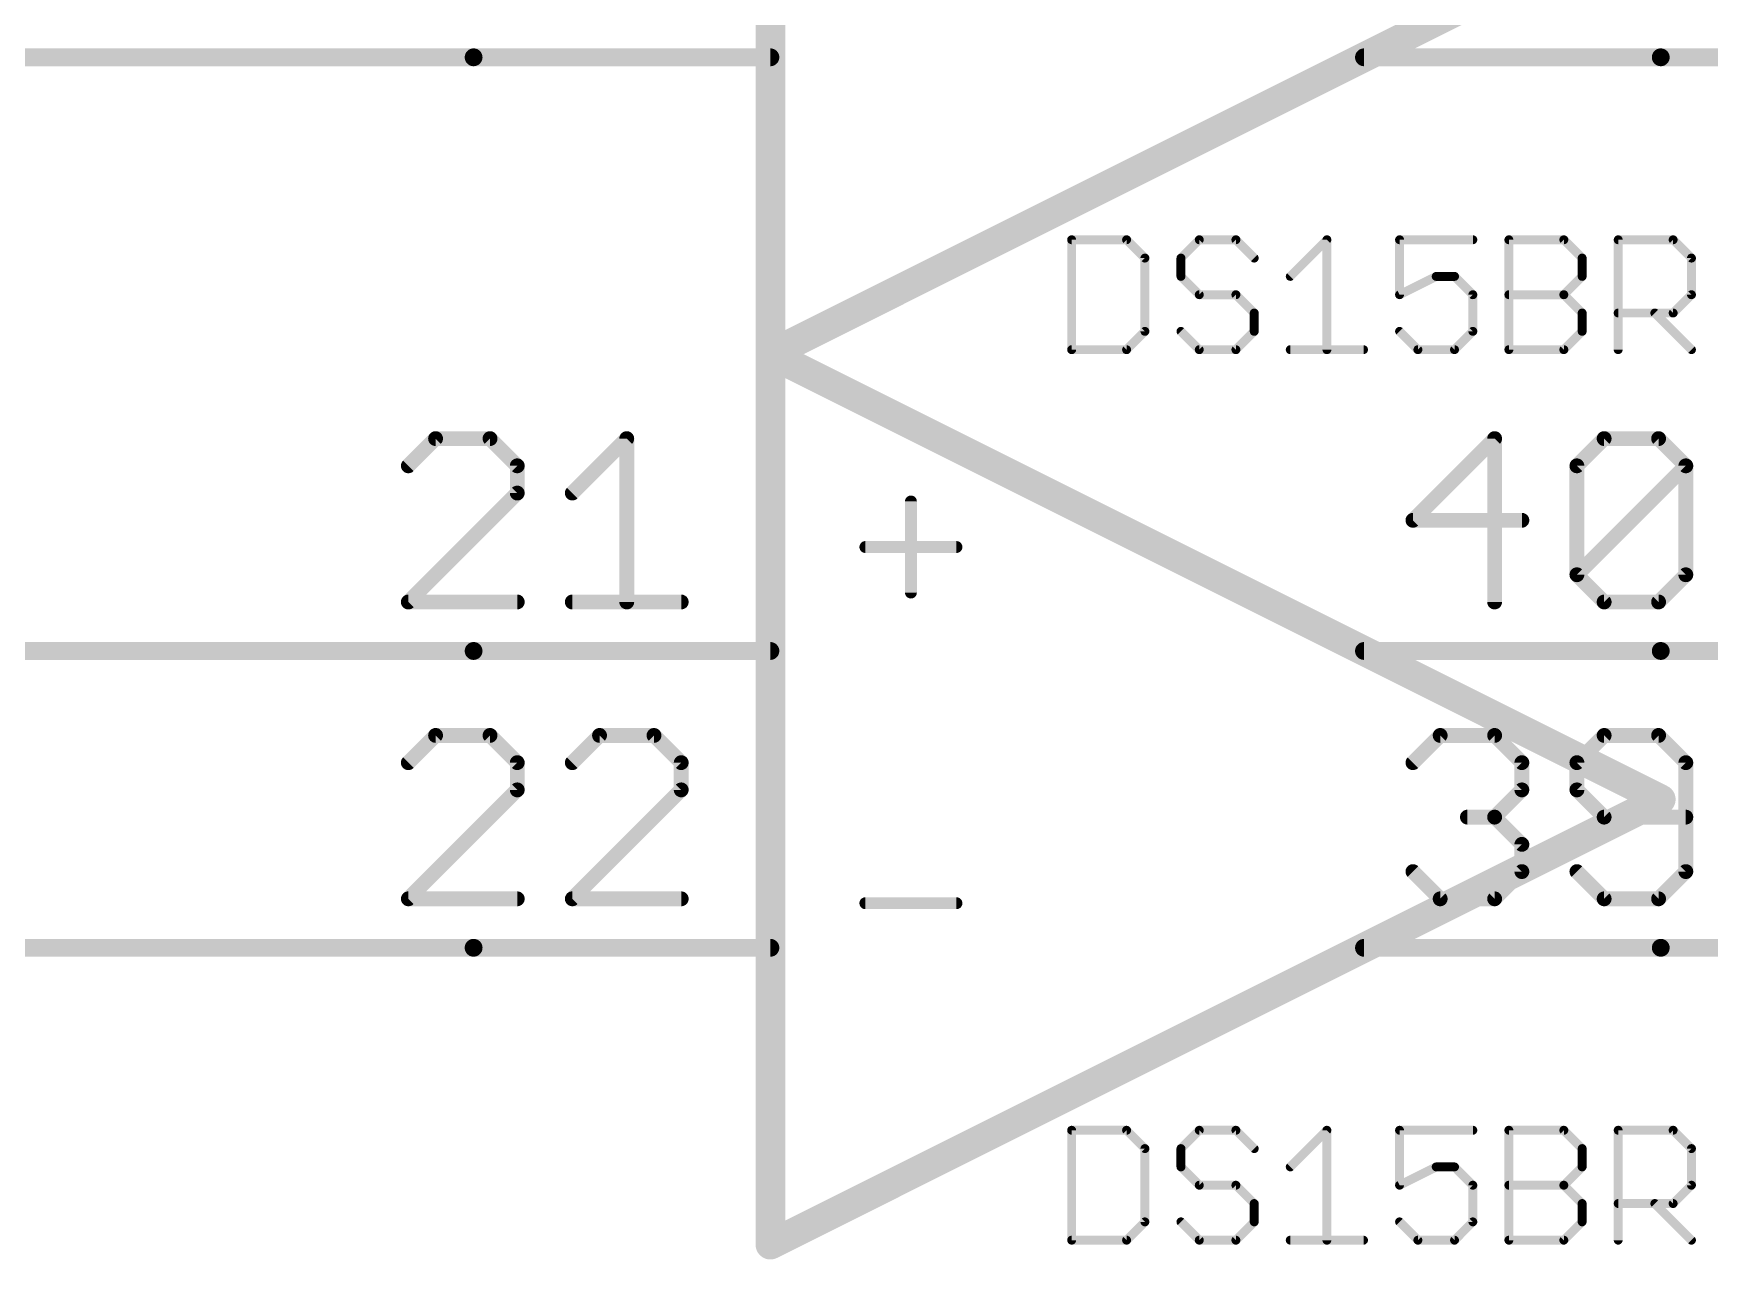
# Model space of a CAD drawing. Extents: x -72 to 265, y -97 to 216.
# Drawn here: x 8.93 to 23.28, y -61.09 to -50.6 of the extents above; entities that cross this region are included whole.
import ezdxf

# ---------------------------------------------------------------- set-up
doc = ezdxf.new("R2010")
doc.units = 0
for name, color, linetype in [('91', 94, 'CONTINUOUS'), ('94', 14, 'CONTINUOUS'), ('95', 251, 'CONTINUOUS'), ('96', 251, 'CONTINUOUS')]:
    doc.layers.add(name, color=color, linetype=linetype)

msp = doc.modelspace()

# ---------------------------------------------------------------- linework, layer by layer
at = {"layer": '91', "const_width": 0.1524}
for points in [[(12.7, -50.8), (5.08, -50.8)], [(35.56, -50.8), (22.86, -50.8)], [(12.7, -55.88), (5.08, -55.88)], [(35.56, -55.88), (22.86, -55.88)], [(12.7, -58.42), (5.08, -58.42)], [(35.56, -58.42), (22.86, -58.42)]]:
    msp.add_lwpolyline(points, dxfattribs=at)
at = {"layer": '91', "const_width": 0.0762}
for points in [[(12.7, -50.8381, 1), (12.7, -50.7619)], [(22.86, -50.7619, 1), (22.86, -50.8381)], [(12.7, -55.9181, 1), (12.7, -55.8419)], [(22.86, -55.8419, 1), (22.86, -55.9181)], [(12.7, -58.4581, 1), (12.7, -58.3819)], [(22.86, -58.3819, 1), (22.86, -58.4581)]]:
    msp.add_lwpolyline(points, format="xyb", dxfattribs=at)
at = {"layer": '94'}
for points, const_width in [([(15.24, -45.72), (15.24, -53.34)], 0.254), ([(15.24, -53.34), (22.86, -49.53)], 0.254), ([(12.7, -50.8), (15.24, -50.8)], 0.1524), ([(22.86, -50.8), (20.32, -50.8)], 0.1524), ([(15.24, -53.34), (15.24, -60.96)], 0.254), ([(22.86, -57.15), (15.24, -53.34)], 0.254), ([(12.7, -55.88), (15.24, -55.88)], 0.1524), ([(22.86, -55.88), (20.32, -55.88)], 0.1524), ([(15.24, -60.96), (22.86, -57.15)], 0.254), ([(12.7, -58.42), (15.24, -58.42)], 0.1524), ([(22.86, -58.42), (20.32, -58.42)], 0.1524)]:
    msp.add_lwpolyline(points, dxfattribs=dict(at, const_width=const_width))
for points, const_width in [([(12.7, -50.7619, 1), (12.7, -50.8381)], 0.0762), ([(15.24, -50.8381, 1), (15.24, -50.7619)], 0.0762), ([(20.32, -50.7619, 1), (20.32, -50.8381)], 0.0762), ([(22.86, -50.8381, 1), (22.86, -50.7619)], 0.0762), ([(15.3035, -53.34, 1), (15.1765, -53.34)], 0.127), ([(15.2684, -53.2832, 1), (15.2116, -53.3968)], 0.127), ([(15.2116, -53.2832, 1), (15.2684, -53.3968)], 0.127), ([(15.1765, -53.34, 1), (15.3035, -53.34)], 0.127), ([(12.7, -55.8419, 1), (12.7, -55.9181)], 0.0762), ([(15.24, -55.9181, 1), (15.24, -55.8419)], 0.0762), ([(20.32, -55.8419, 1), (20.32, -55.9181)], 0.0762), ([(22.86, -55.9181, 1), (22.86, -55.8419)], 0.0762), ([(22.8884, -57.2068, 1), (22.8316, -57.0932)], 0.127), ([(22.8316, -57.2068, 1), (22.8884, -57.0932)], 0.127), ([(12.7, -58.3819, 1), (12.7, -58.4581)], 0.0762), ([(15.24, -58.4581, 1), (15.24, -58.3819)], 0.0762), ([(20.32, -58.3819, 1), (20.32, -58.4581)], 0.0762), ([(22.86, -58.4581, 1), (22.86, -58.3819)], 0.0762), ([(15.2116, -60.9032, 1), (15.2684, -61.0168)], 0.127), ([(15.1765, -60.96, 1), (15.3035, -60.96)], 0.127)]:
    msp.add_lwpolyline(points, format="xyb", dxfattribs=dict(at, const_width=const_width))
at = {"layer": '95', "const_width": 0.127}
for points in [[(12.3744, -54.0627), (12.1413, -54.2957)], [(12.8404, -54.0627), (12.3744, -54.0627)], [(13.0735, -54.2957), (12.8404, -54.0627)], [(13.5446, -54.5288), (14.0107, -54.0627)], [(14.0107, -54.0627), (14.0107, -55.4609)], [(21.4382, -54.0627), (20.7391, -54.7618)], [(21.4382, -55.4609), (21.4382, -54.0627)], [(22.1424, -54.2957), (22.3754, -54.0627)], [(22.3754, -54.0627), (22.8415, -54.0627)], [(22.8415, -54.0627), (23.0745, -54.2957)], [(13.0735, -54.5288), (13.0735, -54.2957)], [(22.1424, -55.2279), (22.1424, -54.2957)], [(22.1424, -55.2279), (23.0745, -54.2957)], [(23.0745, -54.2957), (23.0745, -55.2279)], [(12.1413, -55.4609), (13.0735, -54.5288)], [(20.7391, -54.7618), (21.6712, -54.7618)], [(22.3754, -55.4609), (22.1424, -55.2279)], [(23.0745, -55.2279), (22.8415, -55.4609)], [(13.0735, -55.4609), (12.1413, -55.4609)], [(13.5446, -55.4609), (14.4768, -55.4609)], [(22.8415, -55.4609), (22.3754, -55.4609)], [(12.3744, -56.6027), (12.1413, -56.8357)], [(12.8404, -56.6027), (12.3744, -56.6027)], [(13.0735, -56.8357), (12.8404, -56.6027)], [(13.7777, -56.6027), (13.5446, -56.8357)], [(14.2437, -56.6027), (13.7777, -56.6027)], [(14.4768, -56.8357), (14.2437, -56.6027)], [(20.7391, -56.8357), (20.9721, -56.6027)], [(20.9721, -56.6027), (21.4382, -56.6027)], [(21.4382, -56.6027), (21.6712, -56.8357)], [(22.3754, -56.6027), (22.1424, -56.8357)], [(22.8415, -56.6027), (22.3754, -56.6027)], [(23.0745, -56.8357), (22.8415, -56.6027)], [(13.0735, -57.0688), (13.0735, -56.8357)], [(14.4768, -57.0688), (14.4768, -56.8357)], [(21.6712, -56.8357), (21.6712, -57.0688)], [(22.1424, -56.8357), (22.1424, -57.0688)], [(23.0745, -57.7679), (23.0745, -56.8357)], [(12.1413, -58.0009), (13.0735, -57.0688)], [(13.5446, -58.0009), (14.4768, -57.0688)], [(21.6712, -57.0688), (21.4382, -57.3018)], [(22.1424, -57.0688), (22.3754, -57.3018)], [(21.4382, -57.3018), (21.2052, -57.3018)], [(21.4382, -57.3018), (21.6712, -57.5348)], [(22.3754, -57.3018), (23.0745, -57.3018)], [(21.6712, -57.5348), (21.6712, -57.7679)], [(20.9721, -58.0009), (20.7391, -57.7679)], [(21.6712, -57.7679), (21.4382, -58.0009)], [(22.1424, -57.7679), (22.3754, -58.0009)], [(22.8415, -58.0009), (23.0745, -57.7679)], [(13.0735, -58.0009), (12.1413, -58.0009)], [(14.4768, -58.0009), (13.5446, -58.0009)], [(21.4382, -58.0009), (20.9721, -58.0009)], [(22.3754, -58.0009), (22.8415, -58.0009)]]:
    msp.add_lwpolyline(points, dxfattribs=at)
at = {"layer": '95', "const_width": 0.0635}
for points in [[(12.3744, -54.031, 1), (12.3744, -54.0945)], [(12.3968, -54.0852, 1), (12.3519, -54.0403)], [(12.8629, -54.0403, 1), (12.818, -54.0852)], [(12.8404, -54.0945, 1), (12.8404, -54.031)], [(14.0424, -54.0627, 1), (13.9789, -54.0627)], [(14.0331, -54.0852, 1), (13.9882, -54.0403)], [(21.4699, -54.0627, 1), (21.4064, -54.0627)], [(21.4606, -54.0852, 1), (21.4157, -54.0403)], [(22.3754, -54.031, 1), (22.3754, -54.0945)], [(22.3979, -54.0852, 1), (22.353, -54.0403)], [(22.8639, -54.0403, 1), (22.819, -54.0852)], [(22.8415, -54.0945, 1), (22.8415, -54.031)], [(12.1189, -54.2733, 1), (12.1638, -54.3182)], [(13.1052, -54.2957, 1), (13.0417, -54.2957)], [(13.051, -54.3182, 1), (13.0959, -54.2733)], [(22.1741, -54.2957, 1), (22.1106, -54.2957)], [(22.1199, -54.2733, 1), (22.1648, -54.3182)], [(23.1063, -54.2957, 1), (23.0428, -54.2957)], [(23.097, -54.3182, 1), (23.0521, -54.2733)], [(23.0521, -54.3182, 1), (23.097, -54.2733)], [(13.0417, -54.5288, 1), (13.1052, -54.5288)], [(13.0959, -54.5512, 1), (13.051, -54.5063)], [(13.5222, -54.5063, 1), (13.5671, -54.5512)], [(20.7391, -54.7301, 1), (20.7391, -54.7936)], [(20.7166, -54.7394, 1), (20.7616, -54.7843)], [(21.6712, -54.7936, 1), (21.6712, -54.7301)], [(22.1648, -55.2054, 1), (22.1199, -55.2503)], [(22.1199, -55.2054, 1), (22.1648, -55.2503)], [(22.1106, -55.2279, 1), (22.1741, -55.2279)], [(23.0428, -55.2279, 1), (23.1063, -55.2279)], [(23.097, -55.2503, 1), (23.0521, -55.2054)], [(12.1413, -55.4291, 1), (12.1413, -55.4927)], [(12.1189, -55.4384, 1), (12.1638, -55.4834)], [(13.0735, -55.4927, 1), (13.0735, -55.4291)], [(13.5446, -55.4291, 1), (13.5446, -55.4927)], [(13.9789, -55.4609, 1), (14.0424, -55.4609)], [(14.4768, -55.4927, 1), (14.4768, -55.4291)], [(21.4064, -55.4609, 1), (21.4699, -55.4609)], [(22.3754, -55.4291, 1), (22.3754, -55.4927)], [(22.353, -55.4834, 1), (22.3979, -55.4384)], [(22.819, -55.4384, 1), (22.8639, -55.4834)], [(22.8415, -55.4927, 1), (22.8415, -55.4291)], [(12.3744, -56.571, 1), (12.3744, -56.6345)], [(12.3968, -56.6252, 1), (12.3519, -56.5803)], [(12.8629, -56.5803, 1), (12.818, -56.6252)], [(12.8404, -56.6345, 1), (12.8404, -56.571)], [(13.7777, -56.571, 1), (13.7777, -56.6345)], [(13.8001, -56.6252, 1), (13.7552, -56.5803)], [(14.2662, -56.5803, 1), (14.2213, -56.6252)], [(14.2437, -56.6345, 1), (14.2437, -56.571)], [(20.9721, -56.571, 1), (20.9721, -56.6345)], [(20.9946, -56.6252, 1), (20.9497, -56.5803)], [(21.4606, -56.5803, 1), (21.4157, -56.6252)], [(21.4382, -56.6345, 1), (21.4382, -56.571)], [(22.3754, -56.571, 1), (22.3754, -56.6345)], [(22.3979, -56.6252, 1), (22.353, -56.5803)], [(22.8639, -56.5803, 1), (22.819, -56.6252)], [(22.8415, -56.6345, 1), (22.8415, -56.571)], [(12.1189, -56.8133, 1), (12.1638, -56.8582)], [(13.1052, -56.8357, 1), (13.0417, -56.8357)], [(13.051, -56.8582, 1), (13.0959, -56.8133)], [(13.5222, -56.8133, 1), (13.5671, -56.8582)], [(14.5085, -56.8357, 1), (14.445, -56.8357)], [(14.4543, -56.8582, 1), (14.4992, -56.8133)], [(20.7166, -56.8133, 1), (20.7616, -56.8582)], [(21.703, -56.8357, 1), (21.6395, -56.8357)], [(21.6488, -56.8582, 1), (21.6937, -56.8133)], [(22.1741, -56.8357, 1), (22.1106, -56.8357)], [(22.1199, -56.8133, 1), (22.1648, -56.8582)], [(23.1063, -56.8357, 1), (23.0428, -56.8357)], [(23.0521, -56.8582, 1), (23.097, -56.8133)], [(13.0417, -57.0688, 1), (13.1052, -57.0688)], [(13.0959, -57.0912, 1), (13.051, -57.0463)], [(14.445, -57.0688, 1), (14.5085, -57.0688)], [(14.4992, -57.0912, 1), (14.4543, -57.0463)], [(21.6395, -57.0688, 1), (21.703, -57.0688)], [(21.6937, -57.0912, 1), (21.6488, -57.0463)], [(22.1648, -57.0463, 1), (22.1199, -57.0912)], [(22.1106, -57.0688, 1), (22.1741, -57.0688)], [(21.2052, -57.2701, 1), (21.2052, -57.3336)], [(21.4606, -57.2794, 1), (21.4157, -57.3243)], [(21.4157, -57.2794, 1), (21.4606, -57.3243)], [(21.4382, -57.3336, 1), (21.4382, -57.2701)], [(22.3754, -57.2701, 1), (22.3754, -57.3336)], [(22.353, -57.3243, 1), (22.3979, -57.2794)], [(23.0745, -57.3336, 1), (23.0745, -57.2701)], [(21.703, -57.5348, 1), (21.6395, -57.5348)], [(21.6488, -57.5573, 1), (21.6937, -57.5124)], [(20.7616, -57.7454, 1), (20.7166, -57.7903)], [(21.6395, -57.7679, 1), (21.703, -57.7679)], [(21.6937, -57.7903, 1), (21.6488, -57.7454)], [(22.1648, -57.7454, 1), (22.1199, -57.7903)], [(23.0428, -57.7679, 1), (23.1063, -57.7679)], [(23.097, -57.7903, 1), (23.0521, -57.7454)], [(12.1413, -57.9691, 1), (12.1413, -58.0327)], [(12.1189, -57.9784, 1), (12.1638, -58.0234)], [(13.0735, -58.0327, 1), (13.0735, -57.9691)], [(13.5446, -57.9691, 1), (13.5446, -58.0327)], [(13.5222, -57.9784, 1), (13.5671, -58.0234)], [(14.4768, -58.0327, 1), (14.4768, -57.9691)], [(20.9721, -57.9691, 1), (20.9721, -58.0327)], [(20.9497, -58.0234, 1), (20.9946, -57.9784)], [(21.4157, -57.9784, 1), (21.4606, -58.0234)], [(21.4382, -58.0327, 1), (21.4382, -57.9691)], [(22.3754, -57.9691, 1), (22.3754, -58.0327)], [(22.353, -58.0234, 1), (22.3979, -57.9784)], [(22.819, -57.9784, 1), (22.8639, -58.0234)], [(22.8415, -58.0327, 1), (22.8415, -57.9691)]]:
    msp.add_lwpolyline(points, format="xyb", dxfattribs=at)
at = {"layer": '96'}
for points, const_width in [([(17.8181, -52.3422, 1), (17.8181, -52.3803)], 0.0381), ([(17.8372, -52.3613, 1), (17.7991, -52.3613)], 0.0381), ([(18.3019, -52.3478, 1), (18.2749, -52.3748)], 0.0381), ([(18.2884, -52.3803, 1), (18.2884, -52.3422)], 0.0381), ([(18.9104, -52.3422, 1), (18.9104, -52.3803)], 0.0381), ([(18.9239, -52.3748, 1), (18.8969, -52.3478)], 0.0381), ([(19.2374, -52.3478, 1), (19.2104, -52.3748)], 0.0381), ([(19.2239, -52.3803, 1), (19.2239, -52.3422)], 0.0381), ([(20.0217, -52.3613, 1), (19.9836, -52.3613)], 0.0381), ([(20.0161, -52.3748, 1), (19.9892, -52.3478)], 0.0381), ([(20.6437, -52.3613, 1), (20.6056, -52.3613)], 0.0381), ([(20.6247, -52.3422, 1), (20.6247, -52.3803)], 0.0381), ([(21.2517, -52.3803, 1), (21.2517, -52.3422)], 0.0381), ([(21.5602, -52.3422, 1), (21.5602, -52.3803)], 0.0381), ([(21.5792, -52.3613, 1), (21.5411, -52.3613)], 0.0381), ([(22.0439, -52.3478, 1), (22.017, -52.3748)], 0.0381), ([(22.0305, -52.3803, 1), (22.0305, -52.3422)], 0.0381), ([(22.4957, -52.3422, 1), (22.4957, -52.3803)], 0.0381), ([(22.5147, -52.3613, 1), (22.4766, -52.3613)], 0.0381), ([(22.9795, -52.3478, 1), (22.9525, -52.3748)], 0.0381), ([(22.966, -52.3803, 1), (22.966, -52.3422)], 0.0381), ([(18.4642, -52.5181, 1), (18.4261, -52.5181)], 0.0381), ([(18.4317, -52.5315, 1), (18.4586, -52.5046)], 0.0381), ([(18.7401, -52.5046, 1), (18.7671, -52.5315)], 0.0381), ([(18.7727, -52.5181, 1), (18.7346, -52.5181)], 0.0381), ([(19.3672, -52.5315, 1), (19.3942, -52.5046)], 0.0381), ([(22.2063, -52.5181, 1), (22.1682, -52.5181)], 0.0381), ([(22.1738, -52.5315, 1), (22.2007, -52.5046)], 0.0381), ([(23.1418, -52.5181, 1), (23.1037, -52.5181)], 0.0381), ([(23.1093, -52.5315, 1), (23.1362, -52.5046)], 0.0381), ([(18.7671, -52.6614, 1), (18.7401, -52.6883)], 0.0381), ([(20.9382, -52.6558, 1), (20.9382, -52.6939)], 0.0381), ([(20.9467, -52.6919, 1), (20.9297, -52.6578)], 0.0381), ([(21.1084, -52.6614, 1), (21.0815, -52.6883)], 0.0381), ([(21.095, -52.6939, 1), (21.095, -52.6558)], 0.0381), ([(22.2007, -52.6883, 1), (22.1738, -52.6614)], 0.0381), ([(18.7346, -52.6748, 1), (18.7727, -52.6748)], 0.0381), ([(19.6757, -52.6614, 1), (19.7026, -52.6883)], 0.0381), ([(22.1682, -52.6748, 1), (22.2063, -52.6748)], 0.0381), ([(18.9104, -52.8126, 1), (18.9104, -52.8507)], 0.0381), ([(18.8969, -52.8451, 1), (18.9239, -52.8181)], 0.0381), ([(19.2374, -52.8181, 1), (19.2104, -52.8451)], 0.0381), ([(19.2239, -52.8507, 1), (19.2239, -52.8126)], 0.0381), ([(20.6056, -52.8316, 1), (20.6437, -52.8316)], 0.0381), ([(20.6161, -52.8146, 1), (20.6332, -52.8486)], 0.0381), ([(21.2708, -52.8316, 1), (21.2327, -52.8316)], 0.0381), ([(21.2383, -52.8451, 1), (21.2652, -52.8181)], 0.0381), ([(21.5602, -52.8126, 1), (21.5602, -52.8507)], 0.0381), ([(22.0439, -52.8181, 1), (22.017, -52.8451)], 0.0381), ([(22.017, -52.8181, 1), (22.0439, -52.8451)], 0.0381), ([(22.0305, -52.8507, 1), (22.0305, -52.8126)], 0.0381), ([(23.1037, -52.8316, 1), (23.1418, -52.8316)], 0.0381), ([(23.1362, -52.8451, 1), (23.1093, -52.8181)], 0.0381), ([(19.3997, -52.9884, 1), (19.3616, -52.9884)], 0.0381), ([(19.3672, -53.0018, 1), (19.3942, -52.9749)], 0.0381), ([(22.2063, -52.9884, 1), (22.1682, -52.9884)], 0.0381), ([(22.1738, -53.0018, 1), (22.2007, -52.9749)], 0.0381), ([(22.4957, -52.9693, 1), (22.4957, -53.0074)], 0.0381), ([(22.8227, -52.9749, 1), (22.7958, -53.0018)], 0.0381), ([(22.9525, -52.9749, 1), (22.9795, -53.0018)], 0.0381), ([(22.966, -53.0074, 1), (22.966, -52.9693)], 0.0381), ([(18.4261, -53.1451, 1), (18.4642, -53.1451)], 0.0381), ([(18.4586, -53.1586, 1), (18.4317, -53.1317)], 0.0381), ([(18.7671, -53.1317, 1), (18.7401, -53.1586)], 0.0381), ([(19.3616, -53.1451, 1), (19.3997, -53.1451)], 0.0381), ([(19.3942, -53.1586, 1), (19.3672, -53.1317)], 0.0381), ([(20.6381, -53.1317, 1), (20.6112, -53.1586)], 0.0381), ([(21.2327, -53.1451, 1), (21.2708, -53.1451)], 0.0381), ([(21.2652, -53.1586, 1), (21.2383, -53.1317)], 0.0381), ([(22.1682, -53.1451, 1), (22.2063, -53.1451)], 0.0381), ([(22.2007, -53.1586, 1), (22.1738, -53.1317)], 0.0381), ([(17.8181, -53.2829, 1), (17.8181, -53.321)], 0.0381), ([(17.7991, -53.3019, 1), (17.8372, -53.3019)], 0.0381), ([(18.2749, -53.2884, 1), (18.3019, -53.3154)], 0.0381), ([(18.2884, -53.321, 1), (18.2884, -53.2829)], 0.0381), ([(18.9104, -53.2829, 1), (18.9104, -53.321)], 0.0381), ([(18.8969, -53.3154, 1), (18.9239, -53.2884)], 0.0381), ([(19.2104, -53.2884, 1), (19.2374, -53.3154)], 0.0381), ([(19.2239, -53.321, 1), (19.2239, -53.2829)], 0.0381), ([(19.6891, -53.2829, 1), (19.6891, -53.321)], 0.0381), ([(19.9836, -53.3019, 1), (20.0217, -53.3019)], 0.0381), ([(20.3162, -53.321, 1), (20.3162, -53.2829)], 0.0381), ([(20.7814, -53.2829, 1), (20.7814, -53.321)], 0.0381), ([(20.768, -53.3154, 1), (20.7949, -53.2884)], 0.0381), ([(21.0815, -53.2884, 1), (21.1084, -53.3154)], 0.0381), ([(21.095, -53.321, 1), (21.095, -53.2829)], 0.0381), ([(21.5602, -53.2829, 1), (21.5602, -53.321)], 0.0381), ([(21.5411, -53.3019, 1), (21.5792, -53.3019)], 0.0381), ([(22.017, -53.2884, 1), (22.0439, -53.3154)], 0.0381), ([(22.0305, -53.321, 1), (22.0305, -53.2829)], 0.0381), ([(22.4766, -53.3019, 1), (22.5147, -53.3019)], 0.0381), ([(23.1093, -53.3154, 1), (23.1362, -53.2884)], 0.0381), ([(16.468, -54.6007, 1), (16.4172, -54.6007)], 0.0508), ([(16.0528, -54.9651, 1), (16.0528, -55.0159)], 0.0508), ([(16.8324, -55.0159, 1), (16.8324, -54.9651)], 0.0508), ([(16.4172, -55.3803, 1), (16.468, -55.3803)], 0.0508), ([(16.0528, -58.0131, 1), (16.0528, -58.0639)], 0.0508), ([(16.8324, -58.0639, 1), (16.8324, -58.0131)], 0.0508), ([(17.8372, -59.9813, 1), (17.7991, -59.9813)], 0.0381), ([(17.8181, -59.9622, 1), (17.8181, -60.0003)], 0.0381), ([(18.3019, -59.9678, 1), (18.2749, -59.9948)], 0.0381), ([(18.2884, -60.0003, 1), (18.2884, -59.9622)], 0.0381), ([(18.9104, -59.9622, 1), (18.9104, -60.0003)], 0.0381), ([(18.9239, -59.9948, 1), (18.8969, -59.9678)], 0.0381), ([(19.2374, -59.9678, 1), (19.2104, -59.9948)], 0.0381), ([(19.2239, -60.0003, 1), (19.2239, -59.9622)], 0.0381), ([(20.0217, -59.9813, 1), (19.9836, -59.9813)], 0.0381), ([(20.0161, -59.9948, 1), (19.9892, -59.9678)], 0.0381), ([(20.6437, -59.9813, 1), (20.6056, -59.9813)], 0.0381), ([(20.6247, -59.9622, 1), (20.6247, -60.0003)], 0.0381), ([(21.2517, -60.0003, 1), (21.2517, -59.9622)], 0.0381), ([(21.5792, -59.9813, 1), (21.5411, -59.9813)], 0.0381), ([(21.5602, -59.9622, 1), (21.5602, -60.0003)], 0.0381), ([(22.0439, -59.9678, 1), (22.017, -59.9948)], 0.0381), ([(22.0305, -60.0003, 1), (22.0305, -59.9622)], 0.0381), ([(22.5147, -59.9813, 1), (22.4766, -59.9813)], 0.0381), ([(22.4957, -59.9622, 1), (22.4957, -60.0003)], 0.0381), ([(22.9795, -59.9678, 1), (22.9525, -59.9948)], 0.0381), ([(22.966, -60.0003, 1), (22.966, -59.9622)], 0.0381), ([(18.4642, -60.1381, 1), (18.4261, -60.1381)], 0.0381), ([(18.4317, -60.1515, 1), (18.4586, -60.1246)], 0.0381), ([(18.7401, -60.1246, 1), (18.7671, -60.1515)], 0.0381), ([(18.7727, -60.1381, 1), (18.7346, -60.1381)], 0.0381), ([(19.3672, -60.1515, 1), (19.3942, -60.1246)], 0.0381), ([(22.2063, -60.1381, 1), (22.1682, -60.1381)], 0.0381), ([(22.1738, -60.1515, 1), (22.2007, -60.1246)], 0.0381), ([(23.1418, -60.1381, 1), (23.1037, -60.1381)], 0.0381), ([(23.1093, -60.1515, 1), (23.1362, -60.1246)], 0.0381), ([(18.7671, -60.2814, 1), (18.7401, -60.3083)], 0.0381), ([(18.7346, -60.2948, 1), (18.7727, -60.2948)], 0.0381), ([(19.6757, -60.2814, 1), (19.7026, -60.3083)], 0.0381), ([(20.9382, -60.2758, 1), (20.9382, -60.3139)], 0.0381), ([(20.9467, -60.3119, 1), (20.9297, -60.2778)], 0.0381), ([(21.1084, -60.2814, 1), (21.0815, -60.3083)], 0.0381), ([(21.095, -60.3139, 1), (21.095, -60.2758)], 0.0381), ([(22.1682, -60.2948, 1), (22.2063, -60.2948)], 0.0381), ([(22.2007, -60.3083, 1), (22.1738, -60.2814)], 0.0381), ([(18.9104, -60.4326, 1), (18.9104, -60.4707)], 0.0381), ([(18.8969, -60.4651, 1), (18.9239, -60.4381)], 0.0381), ([(19.2374, -60.4381, 1), (19.2104, -60.4651)], 0.0381), ([(19.2239, -60.4707, 1), (19.2239, -60.4326)], 0.0381), ([(20.6056, -60.4516, 1), (20.6437, -60.4516)], 0.0381), ([(20.6161, -60.4346, 1), (20.6332, -60.4686)], 0.0381), ([(21.2708, -60.4516, 1), (21.2327, -60.4516)], 0.0381), ([(21.2383, -60.4651, 1), (21.2652, -60.4381)], 0.0381), ([(21.5602, -60.4326, 1), (21.5602, -60.4707)], 0.0381), ([(22.0439, -60.4381, 1), (22.017, -60.4651)], 0.0381), ([(22.017, -60.4381, 1), (22.0439, -60.4651)], 0.0381), ([(22.0305, -60.4707, 1), (22.0305, -60.4326)], 0.0381), ([(23.1037, -60.4516, 1), (23.1418, -60.4516)], 0.0381), ([(23.1362, -60.4651, 1), (23.1093, -60.4381)], 0.0381), ([(19.3997, -60.6084, 1), (19.3616, -60.6084)], 0.0381), ([(19.3672, -60.6218, 1), (19.3942, -60.5949)], 0.0381), ([(22.2063, -60.6084, 1), (22.1682, -60.6084)], 0.0381), ([(22.1738, -60.6218, 1), (22.2007, -60.5949)], 0.0381), ([(22.4957, -60.5893, 1), (22.4957, -60.6274)], 0.0381), ([(22.8227, -60.5949, 1), (22.7958, -60.6218)], 0.0381), ([(22.9525, -60.5949, 1), (22.9795, -60.6218)], 0.0381), ([(22.966, -60.6274, 1), (22.966, -60.5893)], 0.0381), ([(18.4261, -60.7651, 1), (18.4642, -60.7651)], 0.0381), ([(18.4586, -60.7786, 1), (18.4317, -60.7517)], 0.0381), ([(18.7671, -60.7517, 1), (18.7401, -60.7786)], 0.0381), ([(19.3616, -60.7651, 1), (19.3997, -60.7651)], 0.0381), ([(19.3942, -60.7786, 1), (19.3672, -60.7517)], 0.0381), ([(20.6381, -60.7517, 1), (20.6112, -60.7786)], 0.0381), ([(21.2327, -60.7651, 1), (21.2708, -60.7651)], 0.0381), ([(21.2652, -60.7786, 1), (21.2383, -60.7517)], 0.0381), ([(22.1682, -60.7651, 1), (22.2063, -60.7651)], 0.0381), ([(22.2007, -60.7786, 1), (22.1738, -60.7517)], 0.0381), ([(17.8181, -60.9029, 1), (17.8181, -60.941)], 0.0381), ([(17.7991, -60.9219, 1), (17.8372, -60.9219)], 0.0381), ([(18.2749, -60.9084, 1), (18.3019, -60.9354)], 0.0381), ([(18.2884, -60.941, 1), (18.2884, -60.9029)], 0.0381), ([(18.9104, -60.9029, 1), (18.9104, -60.941)], 0.0381), ([(18.8969, -60.9354, 1), (18.9239, -60.9084)], 0.0381), ([(19.2104, -60.9084, 1), (19.2374, -60.9354)], 0.0381), ([(19.2239, -60.941, 1), (19.2239, -60.9029)], 0.0381), ([(19.6891, -60.9029, 1), (19.6891, -60.941)], 0.0381), ([(19.9836, -60.9219, 1), (20.0217, -60.9219)], 0.0381), ([(20.3162, -60.941, 1), (20.3162, -60.9029)], 0.0381), ([(20.7814, -60.9029, 1), (20.7814, -60.941)], 0.0381), ([(20.768, -60.9354, 1), (20.7949, -60.9084)], 0.0381), ([(21.0815, -60.9084, 1), (21.1084, -60.9354)], 0.0381), ([(21.095, -60.941, 1), (21.095, -60.9029)], 0.0381), ([(21.5602, -60.9029, 1), (21.5602, -60.941)], 0.0381), ([(21.5411, -60.9219, 1), (21.5792, -60.9219)], 0.0381), ([(22.017, -60.9084, 1), (22.0439, -60.9354)], 0.0381), ([(22.0305, -60.941, 1), (22.0305, -60.9029)], 0.0381), ([(22.4766, -60.9219, 1), (22.5147, -60.9219)], 0.0381), ([(23.1093, -60.9354, 1), (23.1362, -60.9084)], 0.0381)]:
    msp.add_lwpolyline(points, format="xyb", dxfattribs=dict(at, const_width=const_width))
for points, const_width in [([(17.8181, -52.3613), (17.8181, -53.3019)], 0.0762), ([(18.2884, -52.3613), (17.8181, -52.3613)], 0.0762), ([(18.4452, -52.5181), (18.2884, -52.3613)], 0.0762), ([(18.9104, -52.3613), (18.7536, -52.5181)], 0.0762), ([(19.2239, -52.3613), (18.9104, -52.3613)], 0.0762), ([(19.3807, -52.5181), (19.2239, -52.3613)], 0.0762), ([(19.6891, -52.6748), (20.0027, -52.3613)], 0.0762), ([(20.0027, -52.3613), (20.0027, -53.3019)], 0.0762), ([(21.2517, -52.3613), (20.6247, -52.3613)], 0.0762), ([(20.6247, -52.3613), (20.6247, -52.8316)], 0.0762), ([(21.5602, -53.3019), (21.5602, -52.3613)], 0.0762), ([(21.5602, -52.3613), (22.0305, -52.3613)], 0.0762), ([(22.0305, -52.3613), (22.1872, -52.5181)], 0.0762), ([(22.4957, -53.3019), (22.4957, -52.3613)], 0.0762), ([(22.4957, -52.3613), (22.966, -52.3613)], 0.0762), ([(22.966, -52.3613), (23.1228, -52.5181)], 0.0762), ([(18.4452, -53.1451), (18.4452, -52.5181)], 0.0762), ([(18.7536, -52.5181), (18.7536, -52.6748)], 0.0762), ([(22.1872, -52.5181), (22.1872, -52.6748)], 0.0762), ([(23.1228, -52.5181), (23.1228, -52.8316)], 0.0762), ([(18.7536, -52.6748), (18.9104, -52.8316)], 0.0762), ([(20.6247, -52.8316), (20.9382, -52.6748)], 0.0762), ([(20.9382, -52.6748), (21.095, -52.6748)], 0.0762), ([(21.095, -52.6748), (21.2517, -52.8316)], 0.0762), ([(22.1872, -52.6748), (22.0305, -52.8316)], 0.0762), ([(18.9104, -52.8316), (19.2239, -52.8316)], 0.0762), ([(19.2239, -52.8316), (19.3807, -52.9884)], 0.0762), ([(21.2517, -52.8316), (21.2517, -53.1451)], 0.0762), ([(21.5602, -52.8316), (22.0305, -52.8316)], 0.0762), ([(22.0305, -52.8316), (22.1872, -52.9884)], 0.0762), ([(23.1228, -52.8316), (22.966, -52.9884)], 0.0762), ([(19.3807, -52.9884), (19.3807, -53.1451)], 0.0762), ([(22.1872, -52.9884), (22.1872, -53.1451)], 0.0762), ([(22.966, -52.9884), (22.4957, -52.9884)], 0.0762), ([(22.8092, -52.9884), (23.1228, -53.3019)], 0.0762), ([(18.2884, -53.3019), (18.4452, -53.1451)], 0.0762), ([(18.9104, -53.3019), (18.7536, -53.1451)], 0.0762), ([(19.3807, -53.1451), (19.2239, -53.3019)], 0.0762), ([(20.7814, -53.3019), (20.6247, -53.1451)], 0.0762), ([(21.2517, -53.1451), (21.095, -53.3019)], 0.0762), ([(22.1872, -53.1451), (22.0305, -53.3019)], 0.0762), ([(17.8181, -53.3019), (18.2884, -53.3019)], 0.0762), ([(19.2239, -53.3019), (18.9104, -53.3019)], 0.0762), ([(19.6891, -53.3019), (20.3162, -53.3019)], 0.0762), ([(21.095, -53.3019), (20.7814, -53.3019)], 0.0762), ([(22.0305, -53.3019), (21.5602, -53.3019)], 0.0762), ([(16.4426, -54.6007), (16.4426, -55.3803)], 0.1016), ([(16.0528, -54.9905), (16.8324, -54.9905)], 0.1016), ([(16.0528, -58.0385), (16.8324, -58.0385)], 0.1016), ([(17.8181, -59.9813), (17.8181, -60.9219)], 0.0762), ([(18.2884, -59.9813), (17.8181, -59.9813)], 0.0762), ([(18.4452, -60.1381), (18.2884, -59.9813)], 0.0762), ([(18.9104, -59.9813), (18.7536, -60.1381)], 0.0762), ([(19.2239, -59.9813), (18.9104, -59.9813)], 0.0762), ([(19.3807, -60.1381), (19.2239, -59.9813)], 0.0762), ([(19.6891, -60.2948), (20.0027, -59.9813)], 0.0762), ([(20.0027, -59.9813), (20.0027, -60.9219)], 0.0762), ([(21.2517, -59.9813), (20.6247, -59.9813)], 0.0762), ([(20.6247, -59.9813), (20.6247, -60.4516)], 0.0762), ([(21.5602, -60.9219), (21.5602, -59.9813)], 0.0762), ([(21.5602, -59.9813), (22.0305, -59.9813)], 0.0762), ([(22.0305, -59.9813), (22.1872, -60.1381)], 0.0762), ([(22.4957, -60.9219), (22.4957, -59.9813)], 0.0762), ([(22.4957, -59.9813), (22.966, -59.9813)], 0.0762), ([(22.966, -59.9813), (23.1228, -60.1381)], 0.0762), ([(18.4452, -60.7651), (18.4452, -60.1381)], 0.0762), ([(18.7536, -60.1381), (18.7536, -60.2948)], 0.0762), ([(22.1872, -60.1381), (22.1872, -60.2948)], 0.0762), ([(23.1228, -60.1381), (23.1228, -60.4516)], 0.0762), ([(18.7536, -60.2948), (18.9104, -60.4516)], 0.0762), ([(20.6247, -60.4516), (20.9382, -60.2948)], 0.0762), ([(20.9382, -60.2948), (21.095, -60.2948)], 0.0762), ([(21.095, -60.2948), (21.2517, -60.4516)], 0.0762), ([(22.1872, -60.2948), (22.0305, -60.4516)], 0.0762), ([(18.9104, -60.4516), (19.2239, -60.4516)], 0.0762), ([(19.2239, -60.4516), (19.3807, -60.6084)], 0.0762), ([(21.2517, -60.4516), (21.2517, -60.7651)], 0.0762), ([(21.5602, -60.4516), (22.0305, -60.4516)], 0.0762), ([(22.0305, -60.4516), (22.1872, -60.6084)], 0.0762), ([(23.1228, -60.4516), (22.966, -60.6084)], 0.0762), ([(19.3807, -60.6084), (19.3807, -60.7651)], 0.0762), ([(22.1872, -60.6084), (22.1872, -60.7651)], 0.0762), ([(22.966, -60.6084), (22.4957, -60.6084)], 0.0762), ([(22.8092, -60.6084), (23.1228, -60.9219)], 0.0762), ([(18.2884, -60.9219), (18.4452, -60.7651)], 0.0762), ([(18.9104, -60.9219), (18.7536, -60.7651)], 0.0762), ([(19.3807, -60.7651), (19.2239, -60.9219)], 0.0762), ([(20.7814, -60.9219), (20.6247, -60.7651)], 0.0762), ([(21.2517, -60.7651), (21.095, -60.9219)], 0.0762), ([(22.1872, -60.7651), (22.0305, -60.9219)], 0.0762), ([(17.8181, -60.9219), (18.2884, -60.9219)], 0.0762), ([(19.2239, -60.9219), (18.9104, -60.9219)], 0.0762), ([(19.6891, -60.9219), (20.3162, -60.9219)], 0.0762), ([(21.095, -60.9219), (20.7814, -60.9219)], 0.0762), ([(22.0305, -60.9219), (21.5602, -60.9219)], 0.0762)]:
    msp.add_lwpolyline(points, dxfattribs=dict(at, const_width=const_width))

doc.saveas('drawing.dxf')
